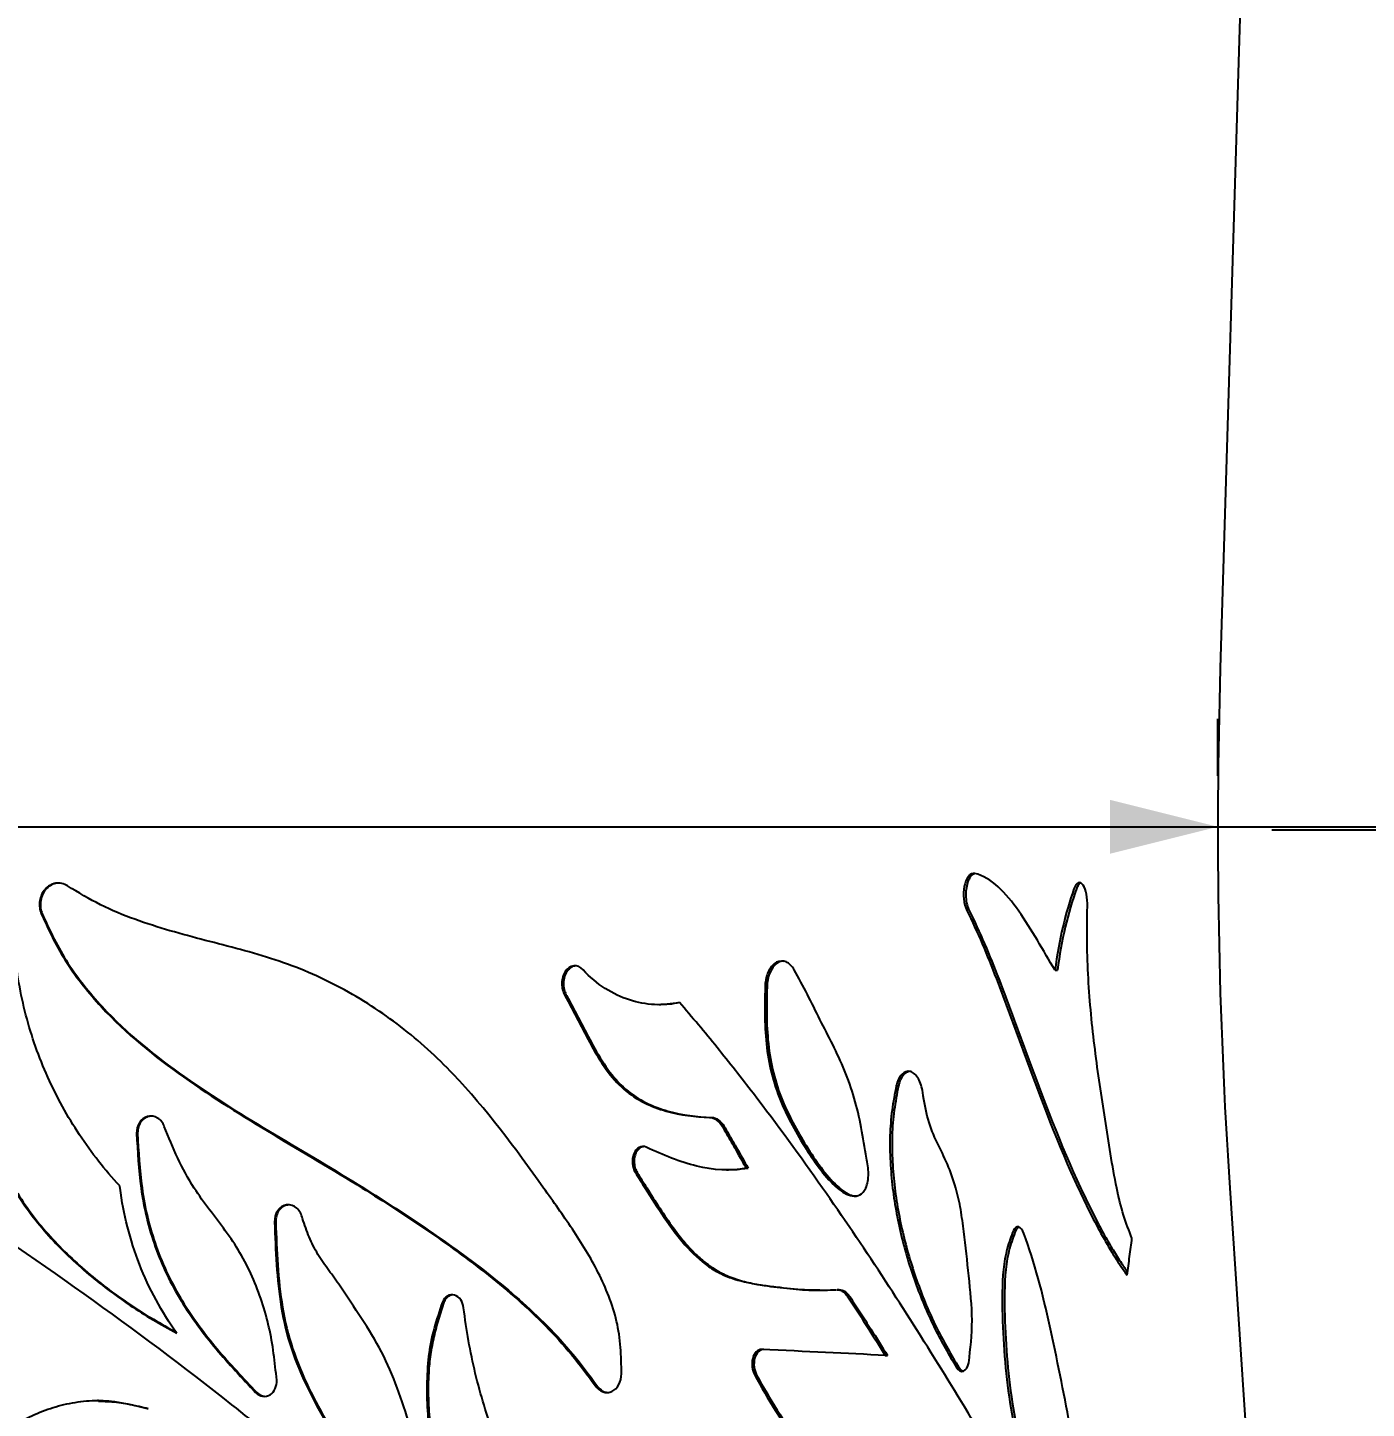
# Model space of a CAD drawing. Header units: millimetres. Extents: x -54 to 586, y 8 to 412.
# Drawn here: x 86.87 to 111.66, y 200.6 to 226.18 of the extents above; entities that cross this region are included whole.
import ezdxf

# ---------------------------------------------------------------- set-up
doc = ezdxf.new("R2010")
doc.units = ezdxf.units.MM
doc.layers.add('DIMENSIONS', color=2, linetype='Continuous')
doc.layers.add('OUTLINE', color=7, linetype='Continuous', lineweight=25)
doc.styles.add('SLDTEXTSTYLE0', font='TXT', dxfattribs={"width": 0.75})
doc.dimstyles.new('SLDDIMSTYLE0', dxfattribs={"dimtxt": 3.5, "dimasz": 2, "dimexe": 0, "dimexo": 0.0625, "dimgap": 0.875, "dimtad": 1, "dimrnd": 1e-09, "dimzin": 12, "dimdsep": 46, "dimtxsty": 'SLDTEXTSTYLE0', "dimsah": 1, "dimcen": 0.09, "dimadec": 0, "dimazin": 3, "dimtfac": 1, "dimtofl": 0, "dimtmove": 0, "dimatfit": 3, "dimfxl": 0, "dimfrac": 2, "dimtolj": 1, "dimtzin": 12, "dimarcsym": 0})
doc.dimstyles.new('SLDDIMSTYLE4', dxfattribs={"dimtxt": 3.5, "dimasz": 2, "dimexe": 0, "dimexo": 0.0625, "dimgap": 0.875, "dimtad": 1, "dimrnd": 1e-09, "dimzin": 12, "dimdsep": 46, "dimtxsty": 'SLDTEXTSTYLE0', "dimsah": 1, "dimcen": 0.09, "dimadec": 0, "dimazin": 3, "dimtol": 1, "dimtp": 0.05, "dimtm": 0.05, "dimtfac": 1, "dimtofl": 0, "dimtmove": 0, "dimatfit": 3, "dimfxl": 0, "dimfrac": 2, "dimtolj": 1, "dimarcsym": 0})

# ---------------------------------------------------------------- blocks, each defined once
blk = doc.blocks.new('_D_6')
at = {"layer": 'DIMENSIONS'}
for p, q in [((91.71, 388.624), (145.775, 388.624)), ((143.775, 149.819), (143.775, 388.624)), ((110.657, 149.819), (145.775, 149.819))]:
    blk.add_line(p, q, dxfattribs=at)
for points in [[(143.775, 388.624), (143.275, 386.624), (144.275, 386.624)], [(143.775, 149.819), (144.275, 151.819), (143.275, 151.819)]]:
    blk.add_solid(points, dxfattribs=at)
at = {"layer": 'DIMENSIONS', "attachment_point": 1, "rotation": 90, "style": 'SLDTEXTSTYLE0'}
for s, insert, char_height in [('±0,05', (140.273, 271.724), 2.5), ('238,8', (139.263, 258.796), 3.5)]:
    blk.add_mtext(s, dxfattribs=dict(at, insert=insert, char_height=char_height))
blk = doc.blocks.new('_D_16')
at = {"layer": 'DIMENSIONS'}
for p, q in [((45.91, 212.319), (45.91, 213.376)), ((108.91, 212.319), (108.91, 213.376)), ((45.91, 211.376), (108.91, 211.376)), ((108.91, 211.376), (128.949, 211.376))]:
    blk.add_line(p, q, dxfattribs=at)
for points in [[(45.91, 211.376), (47.91, 210.876), (47.91, 211.876)], [(108.91, 211.376), (106.91, 211.876), (106.91, 210.876)]]:
    blk.add_solid(points, dxfattribs=at)
at = {"layer": 'DIMENSIONS', "char_height": 3.5, "attachment_point": 1, "style": 'SLDTEXTSTYLE0'}
for s, insert in [('%%c', (118.498, 215.888)), ('63', (123.776, 215.941))]:
    blk.add_mtext(s, dxfattribs=dict(at, insert=insert))
blk = doc.blocks.new('_D_21')
at = {"layer": 'DIMENSIONS'}
for p, q in [((112.66, 306.119), (138.441, 306.119)), ((136.441, 306.119), (136.441, 211.319)), ((109.91, 211.319), (138.441, 211.319))]:
    blk.add_line(p, q, dxfattribs=at)
for points in [[(136.441, 306.119), (135.941, 304.119), (136.941, 304.119)], [(136.441, 211.319), (136.941, 213.319), (135.941, 213.319)]]:
    blk.add_solid(points, dxfattribs=at)
at = {"layer": 'DIMENSIONS', "insert": (131.93, 254.194), "char_height": 3.5, "attachment_point": 1, "rotation": 90, "style": 'SLDTEXTSTYLE0'}
blk.add_mtext('94,8', dxfattribs=at)
blk = doc.blocks.new('_D_22')
at = {"layer": 'DIMENSIONS'}
for p, q in [((109.91, 211.319), (138.441, 211.319)), ((136.441, 211.319), (136.441, 165.319)), ((112.66, 165.319), (138.441, 165.319))]:
    blk.add_line(p, q, dxfattribs=at)
for points in [[(136.441, 211.319), (135.941, 209.319), (136.941, 209.319)], [(136.441, 165.319), (136.941, 167.319), (135.941, 167.319)]]:
    blk.add_solid(points, dxfattribs=at)
at = {"layer": 'DIMENSIONS', "insert": (131.93, 185.733), "char_height": 3.5, "attachment_point": 1, "rotation": 90, "style": 'SLDTEXTSTYLE0'}
blk.add_mtext('46', dxfattribs=at)

msp = doc.modelspace()

# ---------------------------------------------------------------- linework, layer by layer
at = {"layer": 'OUTLINE'}
for p, q in [((111.61499, 303.12537), (108.95466, 214.31362)), ((87.12469, 209.76634), (87.14011, 209.76634)), ((105.89456, 208.72027), (105.93975, 208.72027)), ((100.52903, 208.47318), (100.5657, 208.47318)), ((98.56051, 208.08084), (98.59479, 208.08084)), ((102.95539, 206.57817), (102.99584, 206.57817)), ((88.89017, 205.69848), (88.90833, 205.69848)), ((99.81487, 205.01808), (99.85154, 205.01808)), ((100.17603, 205.05435), (100.21201, 205.05435)), ((109.13025, 204.68356), (111.57166, 167.97387)), ((105.12371, 203.8976), (105.16742, 203.8976)), ((101.89888, 202.80037), (101.86, 202.80037)), ((94.55199, 202.57062), (94.57895, 202.57062)), ((102.75171, 201.58284), (102.79148, 201.58284)), ((104.07107, 201.36084), (104.11289, 201.36084)), ((100.33365, 201.21699), (100.3696, 201.21699)), ((97.38108, 201.02509), (97.41239, 201.02509)), ((88.18597, 200.74774), (88.16794, 200.74774)), ((89.08717, 200.60172), (89.10546, 200.60172))]:
    msp.add_line(p, q, dxfattribs=at)
msp.add_arc((208.90982, 211.31949), 100, 178.2842334, 183.8049034, dxfattribs=at)
for points, knots in [([(104.40741, 210.51121), (104.3663, 210.51988), (104.32462, 210.49987), (104.25582, 210.41189), (104.2299, 210.3467), (104.18564, 210.12403), (104.20343, 209.9458), (104.26154, 209.82784)], [0, 0, 0, 0, 0.25, 0.25, 0.5, 0.5, 1, 1, 1, 1]), ([(87.60919, 210.2808), (87.54383, 210.32343), (87.46613, 210.34197), (87.31455, 210.31809), (87.24472, 210.27656), (87.1418, 210.15796), (87.10881, 210.08241), (87.08517, 209.92303), (87.09497, 209.84118), (87.12469, 209.76634)], [0, 0, 0, 0, 0.25, 0.25, 0.5, 0.5, 0.75, 0.75, 1, 1, 1, 1]), ([(87.45335, 210.32911), (87.44006, 210.33034), (87.39142, 210.33486), (87.30852, 210.30282), (87.21765, 210.2363), (87.147, 210.13551), (87.1066, 210.00899), (87.10368, 209.87889), (87.12919, 209.80007), (87.14011, 209.76634)], [0, 0, 0, 0, 0.05453079, 0.19950756, 0.3482088, 0.5060122, 0.6778886, 0.86212556, 1, 1, 1, 1]), ([(96.42569, 204.68356), (95.89811, 205.42055), (95.36207, 206.15103), (94.44914, 207.11001), (94.12539, 207.40542), (93.60474, 207.80733), (93.42546, 207.93458), (93.05455, 208.17508), (92.86198, 208.28877), (92.27528, 208.60208), (91.86983, 208.77402), (91.03026, 209.05039), (90.59709, 209.15895), (89.72497, 209.38617), (89.28682, 209.50539), (88.64263, 209.7399), (88.42989, 209.82678), (88.01456, 210.0356), (87.81214, 210.15798), (87.60919, 210.2808)], [0, 0, 0, 0, 0.25, 0.25, 0.375, 0.375, 0.4375, 0.4375, 0.5, 0.5, 0.625, 0.625, 0.75, 0.75, 0.875, 0.875, 0.9375, 0.9375, 1, 1, 1, 1]), ([(104.41265, 210.5073), (104.40557, 210.5071), (104.37874, 210.50638), (104.33525, 210.46434), (104.28837, 210.38766), (104.25493, 210.27769), (104.23959, 210.14427), (104.24795, 210.00025), (104.27459, 209.89247), (104.2979, 209.8415), (104.30415, 209.82783)], [0, 0, 0, 0, 0.04676063, 0.17692996, 0.3089476, 0.45163706, 0.60632758, 0.77119071, 0.93867365, 1, 1, 1, 1]), ([(105.89456, 208.72027), (105.67672, 209.07653), (105.46354, 209.47347), (105.10562, 209.9836), (104.97858, 210.14086), (104.70757, 210.38704), (104.56385, 210.47594), (104.40741, 210.51121)], [0, 0, 0, 0, 0.5, 0.5, 0.75, 0.75, 1, 1, 1, 1]), ([(106.49382, 209.89742), (106.49577, 209.9758), (106.49005, 210.05478), (106.46297, 210.19561), (106.44186, 210.2571), (106.38773, 210.33604), (106.35609, 210.35134), (106.29447, 210.32476), (106.26663, 210.28367), (106.24558, 210.22567)], [0, 0, 0, 0, 0.25, 0.25, 0.5, 0.5, 0.75, 0.75, 1, 1, 1, 1]), ([(106.37028, 210.33751), (106.37017, 210.33751), (106.35525, 210.33755), (106.32564, 210.30237), (106.303, 210.25174), (106.29135, 210.22566)], [0, 0, 0, 0, 0.00356572, 0.48688737, 1, 1, 1, 1]), ([(106.24558, 210.22567), (106.16767, 210.00758), (106.09807, 209.76975), (105.97997, 209.26326), (105.93188, 208.99694), (105.89456, 208.72027)], [0, 0, 0, 0, 0.5, 0.5, 1, 1, 1, 1]), ([(106.29135, 210.22567), (106.21333, 210.00764), (106.14363, 209.76985), (106.02532, 209.26335), (105.97714, 208.99701), (105.93975, 208.72027)], [0, 0, 0, 0, 0.5, 0.5, 1, 1, 1, 1]), ([(87.12469, 209.76634), (87.19634, 209.60805), (87.26791, 209.44969), (87.42389, 209.14198), (87.50892, 208.99307), (87.78874, 208.56395), (88.00221, 208.29595), (88.69819, 207.53968), (89.21936, 207.12241), (90.30022, 206.36024), (90.85949, 206.01372), (91.97237, 205.34448), (92.52703, 205.02093), (93.06823, 204.68356)], [0, 0, 0, 0, 0.0625, 0.0625, 0.125, 0.125, 0.25, 0.25, 0.5, 0.5, 0.75, 0.75, 1, 1, 1, 1]), ([(87.14011, 209.76634), (87.21186, 209.60808), (87.28354, 209.44974), (87.43972, 209.14208), (87.52485, 208.99322), (87.805, 208.56424), (88.01869, 208.29635), (88.71524, 207.54048), (89.23672, 207.12348), (90.31815, 206.36186), (90.87769, 206.01562), (91.99113, 205.347), (92.54609, 205.02382), (93.08763, 204.68688)], [0, 0, 0, 0, 0.0625, 0.0625, 0.125, 0.125, 0.25, 0.25, 0.5, 0.5, 0.75, 0.75, 1, 1, 1, 1]), ([(104.26154, 209.82784), (104.35907, 209.62474), (104.45547, 209.42119), (104.63722, 208.99738), (104.7238, 208.77938), (104.97817, 208.11991), (105.13983, 207.67046), (105.62939, 206.33611), (105.96135, 205.46267), (106.32342, 204.68356)], [0, 0, 0, 0, 0.125, 0.125, 0.25, 0.25, 0.5, 0.5, 1, 1, 1, 1]), ([(104.30416, 209.82784), (104.40175, 209.6249), (104.49823, 209.42153), (104.68014, 208.99804), (104.7668, 208.78021), (105.0214, 208.1212), (105.18321, 207.67203), (105.67318, 206.33852), (106.00536, 205.46559), (106.36755, 204.68688)], [0, 0, 0, 0, 0.125, 0.125, 0.25, 0.25, 0.5, 0.5, 1, 1, 1, 1]), ([(107.03715, 204.68356), (106.9944, 204.8907), (106.95818, 205.10338), (106.88859, 205.53042), (106.85513, 205.74473), (106.75513, 206.38682), (106.69008, 206.8151), (106.58049, 207.68172), (106.53719, 208.12356), (106.49998, 208.78778), (106.49214, 209.0094), (106.48761, 209.45316), (106.49035, 209.67528), (106.49382, 209.89742)], [0, 0, 0, 0, 0.125, 0.125, 0.25, 0.25, 0.5, 0.5, 0.75, 0.75, 0.875, 0.875, 1, 1, 1, 1]), ([(88.57718, 204.72303), (88.30156, 205.01756), (88.05357, 205.33426), (87.60917, 206.00797), (87.41147, 206.36833), (87.07892, 207.11052), (86.94322, 207.49231), (86.73714, 208.27853), (86.66667, 208.68562), (86.63466, 209.09633)], [0, 0, 0, 0, 0.25, 0.25, 0.5, 0.5, 0.75, 0.75, 1, 1, 1, 1]), ([(97.15587, 208.72844), (97.10779, 208.77994), (97.04511, 208.80774), (96.92241, 208.79374), (96.86455, 208.75255), (96.7863, 208.63233), (96.76479, 208.55435), (96.7624, 208.3968), (96.78143, 208.31747), (96.81815, 208.25197)], [0, 0, 0, 0, 0.25, 0.25, 0.5, 0.5, 0.75, 0.75, 1, 1, 1, 1]), ([(97.03501, 208.80137), (97.01047, 208.79859), (96.96059, 208.79293), (96.89274, 208.74432), (96.83727, 208.66965), (96.80035, 208.5691), (96.78949, 208.45132), (96.80692, 208.3394), (96.83653, 208.27777), (96.84893, 208.25198)], [0, 0, 0, 0, 0.12765914, 0.25947106, 0.39792587, 0.54703866, 0.70899068, 0.87816951, 1, 1, 1, 1]), ([(101.06527, 208.72708), (101.02517, 208.795), (100.97362, 208.84621), (100.85937, 208.89676), (100.79676, 208.8949), (100.68452, 208.83831), (100.63477, 208.78364), (100.56158, 208.64502), (100.5384, 208.56133), (100.52903, 208.47318)], [0, 0, 0, 0, 0.25, 0.25, 0.5, 0.5, 0.75, 0.75, 1, 1, 1, 1]), ([(100.87076, 208.88292), (100.85317, 208.88416), (100.80367, 208.88765), (100.72412, 208.8386), (100.64528, 208.74501), (100.58796, 208.61745), (100.57291, 208.51989), (100.5657, 208.47318)], [0, 0, 0, 0, 0.11617622, 0.32701876, 0.55406208, 0.78650988, 1, 1, 1, 1]), ([(98.93932, 208.12372), (98.63823, 208.05402), (98.32105, 208.06868), (97.86133, 208.2175), (97.70783, 208.28965), (97.41859, 208.47679), (97.28231, 208.59114), (97.15587, 208.72844)], [0, 0, 0, 0, 0.5, 0.5, 0.75, 0.75, 1, 1, 1, 1]), ([(102.38935, 204.68356), (102.42304, 204.76011), (102.43988, 204.85366), (102.43821, 205.04665), (102.42247, 205.14336), (102.3701, 205.42607), (102.34303, 205.61758), (102.27207, 205.99143), (102.2278, 206.17257), (102.12558, 206.52601), (102.0667, 206.69772), (101.86267, 207.19583), (101.69806, 207.49468), (101.46516, 207.96088), (101.38893, 208.11812), (101.22989, 208.42541), (101.14777, 208.57631), (101.06527, 208.72708)], [0, 0, 0, 0, 0.0625, 0.0625, 0.125, 0.125, 0.25, 0.25, 0.375, 0.375, 0.5, 0.5, 0.75, 0.75, 0.875, 0.875, 1, 1, 1, 1]), ([(96.81815, 208.25197), (96.991, 207.94856), (97.1414, 207.62601), (97.39601, 207.16775), (97.48623, 207.01823), (97.68331, 206.74433), (97.79105, 206.62112), (98.03133, 206.413), (98.16045, 206.32977), (98.42311, 206.19734), (98.55891, 206.14699), (98.965, 206.03326), (99.23412, 206.00473), (99.49967, 205.99323)], [0, 0, 0, 0, 0.25, 0.25, 0.375, 0.375, 0.5, 0.5, 0.625, 0.625, 0.75, 0.75, 1, 1, 1, 1]), ([(96.84893, 208.25197), (97.02212, 207.94843), (97.17283, 207.62568), (97.42798, 207.16723), (97.5184, 207.01766), (97.71589, 206.74374), (97.82385, 206.62059), (98.06449, 206.41264), (98.19384, 206.32946), (98.45684, 206.19715), (98.59279, 206.14685), (98.99937, 206.03323), (99.26879, 206.00472), (99.53462, 205.99323)], [0, 0, 0, 0, 0.25, 0.25, 0.375, 0.375, 0.5, 0.5, 0.625, 0.625, 0.75, 0.75, 1, 1, 1, 1]), ([(100.52903, 208.47318), (100.52344, 208.28702), (100.51825, 208.10086), (100.52146, 207.72774), (100.53065, 207.54071), (100.57028, 207.17391), (100.60106, 206.9934), (100.68837, 206.63925), (100.745, 206.46554), (100.87788, 206.14171), (100.95422, 205.98901), (101.11529, 205.69187), (101.19938, 205.54702), (101.3749, 205.26941), (101.46658, 205.13635), (101.65841, 204.8915), (101.75771, 204.77693), (101.86633, 204.68356)], [0, 0, 0, 0, 0.125, 0.125, 0.25, 0.25, 0.375, 0.375, 0.5, 0.5, 0.625, 0.625, 0.75, 0.75, 0.875, 0.875, 1, 1, 1, 1]), ([(100.5657, 208.47318), (100.56009, 208.28722), (100.5549, 208.10128), (100.55808, 207.72856), (100.56723, 207.54174), (100.60677, 207.17532), (100.63749, 206.99499), (100.72465, 206.64121), (100.7812, 206.46767), (100.91388, 206.14416), (100.99014, 205.99163), (101.15108, 205.69486), (101.23511, 205.5502), (101.41046, 205.27289), (101.50203, 205.13995), (101.6936, 204.89517), (101.79279, 204.78066), (101.90112, 204.68688)], [0, 0, 0, 0, 0.125, 0.125, 0.25, 0.25, 0.375, 0.375, 0.5, 0.5, 0.625, 0.625, 0.75, 0.75, 0.875, 0.875, 1, 1, 1, 1]), ([(98.94329, 208.11895), (98.87703, 208.10572), (98.76216, 208.08279), (98.64401, 208.0841), (98.59401, 208.08465)], [0, 0, 0, 0, 0.57684372, 1, 1, 1, 1]), ([(101.58994, 204.68356), (101.17497, 205.27322), (100.74941, 205.8581), (100.08888, 206.7204), (99.86502, 207.00536), (99.40897, 207.56954), (99.17578, 207.84721), (98.93932, 208.12372)], [0, 0, 0, 0, 0.5, 0.5, 0.75, 0.75, 1, 1, 1, 1]), ([(103.44517, 206.45322), (103.43155, 206.54806), (103.40372, 206.63699), (103.32453, 206.77626), (103.27194, 206.82622), (103.16232, 206.85702), (103.10468, 206.83757), (103.01184, 206.74138), (102.97613, 206.66559), (102.95539, 206.57818)], [0, 0, 0, 0, 0.25, 0.25, 0.5, 0.5, 0.75, 0.75, 1, 1, 1, 1]), ([(103.19418, 206.84073), (103.17329, 206.8355), (103.12574, 206.82358), (103.06147, 206.75094), (103.01793, 206.66182), (103.00112, 206.59816), (102.99584, 206.57817)], [0, 0, 0, 0, 0.2357113, 0.53677048, 0.85452641, 1, 1, 1, 1]), ([(102.95539, 206.57818), (102.92692, 206.42756), (102.89854, 206.27696), (102.8564, 205.97018), (102.84364, 205.81362), (102.83457, 205.49434), (102.8374, 205.33122), (102.85428, 205.00685), (102.86858, 204.84504), (102.88853, 204.68356)], [0, 0, 0, 0, 0.25, 0.25, 0.5, 0.5, 0.75, 0.75, 1, 1, 1, 1]), ([(102.99584, 206.57818), (102.96737, 206.42784), (102.93899, 206.27752), (102.8968, 205.97132), (102.88397, 205.81505), (102.87478, 205.49635), (102.87755, 205.33351), (102.89429, 205.00966), (102.90851, 204.8481), (102.92837, 204.68688)], [0, 0, 0, 0, 0.25, 0.25, 0.5, 0.5, 0.75, 0.75, 1, 1, 1, 1]), ([(104.05835, 204.68356), (104.01429, 204.84014), (103.96195, 204.98671), (103.84232, 205.26258), (103.77625, 205.39335), (103.64893, 205.66108), (103.58863, 205.79928), (103.50083, 206.11433), (103.47275, 206.28497), (103.44517, 206.45322)], [0, 0, 0, 0, 0.25, 0.25, 0.5, 0.5, 0.75, 0.75, 1, 1, 1, 1]), ([(89.40117, 205.82543), (89.37641, 205.89), (89.33407, 205.94595), (89.22176, 206.01559), (89.15434, 206.02672), (89.03002, 205.99327), (88.97593, 205.94981), (88.90515, 205.83697), (88.88837, 205.76782), (88.89017, 205.69849)], [0, 0, 0, 0, 0.25, 0.25, 0.5, 0.5, 0.75, 0.75, 1, 1, 1, 1]), ([(89.18632, 206.01491), (89.16355, 206.01551), (89.11306, 206.01684), (89.03931, 205.98264), (88.97333, 205.92258), (88.92553, 205.83757), (88.90837, 205.75826), (88.90834, 205.7107), (88.90833, 205.69848)], [0, 0, 0, 0, 0.14749757, 0.327001, 0.51263689, 0.71102109, 0.92577119, 1, 1, 1, 1]), ([(89.95589, 204.68356), (89.84282, 204.86256), (89.74187, 205.04824), (89.56167, 205.43148), (89.48133, 205.62843), (89.40117, 205.82543)], [0, 0, 0, 0, 0.5, 0.5, 1, 1, 1, 1]), ([(99.73497, 205.82214), (99.77304, 205.75604), (99.81108, 205.68994), (99.8491, 205.62385), (99.88711, 205.55776), (99.92509, 205.49167), (99.96305, 205.42559), (100.03414, 205.30182), (100.10514, 205.17807), (100.17603, 205.05434)], [0, 0, 0, 0, 0.000249046871, 0.000249046871, 0.000249046871, 0.000498093743, 0.000498093743, 0.000498093743, 0.000964596498, 0.000964596498, 0.000964596498, 0.000964596498]), ([(99.77029, 205.82214), (99.8084, 205.75608), (99.84647, 205.69002), (99.88452, 205.62396), (99.92257, 205.55791), (99.96059, 205.49186), (99.99858, 205.42582), (100.06983, 205.30197), (100.14097, 205.17814), (100.21201, 205.05434)], [0, 0, 0, 0, 0.000249046871, 0.000249046871, 0.000249046871, 0.000498093743, 0.000498093743, 0.000498093743, 0.0009651534, 0.0009651534, 0.0009651534, 0.0009651534]), ([(98.32695, 205.4402), (98.28241, 205.46092), (98.23383, 205.45821), (98.14996, 205.41204), (98.11524, 205.36902), (98.05279, 205.20973), (98.06515, 205.06856), (98.12559, 204.97023)], [0, 0, 0, 0, 0.25, 0.25, 0.5, 0.5, 1, 1, 1, 1]), ([(98.29627, 205.45409), (98.2758, 205.45141), (98.23369, 205.44591), (98.17686, 205.40314), (98.1318, 205.33727), (98.10449, 205.24945), (98.09864, 205.14901), (98.11714, 205.04989), (98.14546, 204.99514), (98.15833, 204.97023)], [0, 0, 0, 0, 0.126251154, 0.259657902, 0.39989194, 0.543225838, 0.701328958, 0.864171047, 1, 1, 1, 1]), ([(100.17603, 205.05434), (99.88059, 204.99286), (99.5706, 205.01427), (98.94885, 205.16589), (98.63776, 205.29373), (98.32695, 205.4402)], [0, 0, 0, 0, 0.5, 0.5, 1, 1, 1, 1]), ([(100.21201, 205.05435), (100.12372, 205.03809), (100.00489, 205.01621), (99.88193, 205.02119), (99.85033, 205.02248)], [0, 0, 0, 0, 0.74300916, 1, 1, 1, 1]), ([(103.61369, 186.51293), (103.48871, 186.74643), (103.36252, 186.97974), (103.10312, 187.43836), (102.97029, 187.66437), (102.56369, 188.33512), (102.28142, 188.77193), (101.40102, 190.05502), (100.76952, 190.87454), (99.42341, 192.46639), (98.70935, 193.23748), (97.59818, 194.37724), (97.22071, 194.75457), (96.45519, 195.51006), (96.0672, 195.88826), (94.88686, 197.02324), (94.07574, 197.78037), (92.40295, 199.25177), (91.54085, 199.96881), (88.87883, 202.07058), (87.00594, 203.40942), (85.02228, 204.68356)], [0, 0, 0, 0, 0.03125, 0.03125, 0.0625, 0.0625, 0.125, 0.125, 0.25, 0.25, 0.375, 0.375, 0.4375, 0.4375, 0.5, 0.5, 0.625, 0.625, 0.75, 0.75, 1, 1, 1, 1]), ([(86.60842, 204.68356), (86.78886, 204.38118), (86.99605, 204.1042), (87.4494, 203.58807), (87.69617, 203.34865), (88.21852, 202.90217), (88.49022, 202.69874), (88.90911, 202.41642), (89.05095, 202.32666), (89.33938, 202.15656), (89.48565, 202.07567), (89.63156, 201.99478)], [0, 0, 0, 0, 0.25, 0.25, 0.5, 0.5, 0.75, 0.75, 0.875, 0.875, 1, 1, 1, 1]), ([(86.62097, 204.68689), (86.7105, 204.54614), (86.88959, 204.26461), (87.20658, 203.87307), (87.55257, 203.50387), (87.93075, 203.15519), (88.3328, 202.82996), (88.7566, 202.52471), (89.18771, 202.25365), (89.47932, 202.09084), (89.62003, 202.01228)], [0, 0, 0, 0, 0.12061426, 0.24126945, 0.36560701, 0.48997059, 0.6187184, 0.74748462, 0.87816004, 1, 1, 1, 1]), ([(89.63156, 201.99478), (89.49351, 202.19225), (89.36489, 202.39649), (89.13295, 202.82286), (89.03095, 203.04379), (88.85424, 203.49832), (88.77969, 203.73086), (88.65951, 204.20175), (88.6147, 204.44108), (88.58234, 204.68356)], [0, 0, 0, 0, 0.25, 0.25, 0.5, 0.5, 0.75, 0.75, 1, 1, 1, 1]), ([(88.97145, 204.68356), (89.02435, 204.30997), (89.11036, 203.94703), (89.35978, 203.24615), (89.52543, 202.90523), (89.9097, 202.27624), (90.12828, 201.98392), (90.59442, 201.42477), (90.84452, 201.16019), (91.09369, 200.89743)], [0, 0, 0, 0, 0.25, 0.25, 0.5, 0.5, 0.75, 0.75, 1, 1, 1, 1]), ([(88.98925, 204.68688), (89.04208, 204.31284), (89.12811, 203.94946), (89.37787, 203.24775), (89.54383, 202.90647), (89.92881, 202.27699), (90.14782, 201.98448), (90.61491, 201.42498), (90.8655, 201.16028), (91.11514, 200.89743)], [0, 0, 0, 0, 0.25, 0.25, 0.5, 0.5, 0.75, 0.75, 1, 1, 1, 1]), ([(91.48336, 201.12168), (91.44974, 201.45314), (91.41393, 201.78402), (91.26608, 202.42566), (91.16337, 202.73889), (90.96192, 203.1963), (90.88632, 203.34437), (90.71863, 203.62592), (90.62705, 203.76076), (90.3396, 204.15577), (90.13094, 204.40646), (89.95589, 204.68356)], [0, 0, 0, 0, 0.25, 0.25, 0.5, 0.5, 0.625, 0.625, 0.75, 0.75, 1, 1, 1, 1]), ([(93.06823, 204.68356), (93.47457, 204.43026), (93.8733, 204.17101), (94.65389, 203.6359), (95.036, 203.36072), (95.77294, 202.77739), (96.12803, 202.46578), (96.62706, 201.96056), (96.78801, 201.7861), (97.09309, 201.41592), (97.23754, 201.22062), (97.38108, 201.02509)], [0, 0, 0, 0, 0.25, 0.25, 0.5, 0.5, 0.75, 0.75, 0.875, 0.875, 1, 1, 1, 1]), ([(93.08763, 204.68688), (93.49504, 204.4334), (93.89482, 204.17396), (94.67748, 203.63845), (95.06061, 203.36307), (95.79958, 202.77931), (96.15568, 202.46745), (96.65614, 201.96173), (96.81757, 201.7871), (97.12355, 201.41648), (97.26843, 201.2209), (97.41239, 201.02509)], [0, 0, 0, 0, 0.25, 0.25, 0.5, 0.5, 0.75, 0.75, 0.875, 0.875, 1, 1, 1, 1]), ([(97.86887, 201.24439), (97.86492, 201.40749), (97.86094, 201.57058), (97.83624, 201.89434), (97.81432, 202.05483), (97.74059, 202.37146), (97.68954, 202.52865), (97.57349, 202.82895), (97.50818, 202.97396), (97.29572, 203.39759), (97.13058, 203.66418), (96.78535, 204.17969), (96.60608, 204.43158), (96.42569, 204.68356)], [0, 0, 0, 0, 0.125, 0.125, 0.25, 0.25, 0.375, 0.375, 0.5, 0.5, 0.75, 0.75, 1, 1, 1, 1]), ([(98.30429, 204.68356), (98.42058, 204.49823), (98.53734, 204.31419), (98.78061, 203.96008), (98.90643, 203.78912), (99.17954, 203.47692), (99.3243, 203.34095), (99.55539, 203.17908), (99.63549, 203.13198), (99.79806, 203.05415), (99.87951, 203.02299), (100.12373, 202.94584), (100.28625, 202.91416), (100.60853, 202.8631), (100.76841, 202.84315), (101.08423, 202.80947), (101.24011, 202.7958), (101.5474, 202.78753), (101.69878, 202.79362), (101.84822, 202.79993)], [0, 0, 0, 0, 0.125, 0.125, 0.25, 0.25, 0.375, 0.375, 0.4375, 0.4375, 0.5, 0.5, 0.625, 0.625, 0.75, 0.75, 0.875, 0.875, 1, 1, 1, 1]), ([(98.33521, 204.68689), (98.41497, 204.56019), (98.57449, 204.30679), (98.82411, 203.9415), (99.06231, 203.64037), (99.28818, 203.40896), (99.49404, 203.23978), (99.73196, 203.09346), (100.00024, 202.98645), (100.29233, 202.91305), (100.5829, 202.86896), (100.94949, 202.82707), (101.26982, 202.7953), (101.48676, 202.79804), (101.53717, 202.79867)], [0, 0, 0, 0, 0.09489344, 0.18977986, 0.28438286, 0.34750163, 0.41078872, 0.47378552, 0.55555595, 0.63769926, 0.72025448, 0.80258875, 0.9541239, 1, 1, 1, 1]), ([(108.4406, 191.334), (108.33741, 191.59674), (108.23136, 191.86128), (108.0204, 192.41283), (107.91429, 192.69579), (107.59252, 193.55745), (107.3743, 194.151), (106.91924, 195.33836), (106.68241, 195.93228), (106.17309, 197.08526), (105.8999, 197.64463), (105.32322, 198.74141), (105.01954, 199.27934), (104.38882, 200.35295), (104.06228, 200.88954), (103.05647, 202.51187), (102.3492, 203.6047), (101.58994, 204.68356)], [0, 0, 0, 0, 0.0625, 0.0625, 0.125, 0.125, 0.25, 0.25, 0.375, 0.375, 0.5, 0.5, 0.625, 0.625, 0.75, 0.75, 1, 1, 1, 1]), ([(101.86633, 204.68356), (101.95397, 204.60823), (102.04568, 204.55151), (102.18938, 204.53071), (102.23773, 204.53395), (102.32529, 204.57895), (102.36301, 204.62369), (102.38935, 204.68356)], [0, 0, 0, 0, 0.5, 0.5, 0.75, 0.75, 1, 1, 1, 1]), ([(101.90112, 204.68689), (101.94182, 204.65472), (102.02462, 204.58928), (102.13559, 204.53757), (102.20209, 204.53903), (102.22366, 204.5395)], [0, 0, 0, 0, 0.39513217, 0.80382628, 1, 1, 1, 1]), ([(102.88853, 204.68356), (102.928, 204.36403), (102.98709, 204.0545), (103.13561, 203.45129), (103.22672, 203.15558), (103.43301, 202.59309), (103.54676, 202.32597), (103.796, 201.82268), (103.93453, 201.59062), (104.07107, 201.36085)], [0, 0, 0, 0, 0.25, 0.25, 0.5, 0.5, 0.75, 0.75, 1, 1, 1, 1]), ([(102.92837, 204.68688), (102.96778, 204.36694), (103.0269, 204.05702), (103.17563, 203.45307), (103.2669, 203.15699), (103.47356, 202.594), (103.58753, 202.32665), (103.83728, 201.82294), (103.97609, 201.59073), (104.11289, 201.36085)], [0, 0, 0, 0, 0.25, 0.25, 0.5, 0.5, 0.75, 0.75, 1, 1, 1, 1]), ([(104.29663, 201.44537), (104.32829, 201.70517), (104.3591, 201.96507), (104.35618, 202.50335), (104.32628, 202.78097), (104.26929, 203.33018), (104.23993, 203.60453), (104.18963, 204.01427), (104.17151, 204.15046), (104.12452, 204.41976), (104.09518, 204.55272), (104.05835, 204.68356)], [0, 0, 0, 0, 0.25, 0.25, 0.5, 0.5, 0.75, 0.75, 0.875, 0.875, 1, 1, 1, 1]), ([(106.32342, 204.68356), (106.47232, 204.36315), (106.62242, 204.06399), (106.84916, 203.65598), (106.92505, 203.52695), (107.07787, 203.28739), (107.1548, 203.17704), (107.23002, 203.06658)], [0, 0, 0, 0, 0.5, 0.5, 0.75, 0.75, 1, 1, 1, 1]), ([(106.36755, 204.68689), (106.44123, 204.53197), (106.58857, 204.22216), (106.78946, 203.84066), (106.96844, 203.53452), (107.11093, 203.31211), (107.19984, 203.1809), (107.23776, 203.12492)], [0, 0, 0, 0, 0.25816017, 0.51626303, 0.69240971, 0.86877034, 1, 1, 1, 1]), ([(107.31944, 203.75399), (107.26624, 203.89221), (107.21227, 204.03053), (107.1156, 204.33531), (107.07414, 204.50432), (107.03715, 204.68356)], [0, 0, 0, 0, 0.5, 0.5, 1, 1, 1, 1]), ([(91.95895, 204.11894), (91.94409, 204.19276), (91.90886, 204.26077), (91.80278, 204.35665), (91.73379, 204.3806), (91.60151, 204.36279), (91.54085, 204.32139), (91.4615, 204.20442), (91.44222, 204.12949), (91.44404, 204.05429)], [0, 0, 0, 0, 0.25, 0.25, 0.5, 0.5, 0.75, 0.75, 1, 1, 1, 1]), ([(91.69888, 204.37121), (91.67493, 204.36714), (91.624, 204.35849), (91.55601, 204.30897), (91.50104, 204.23481), (91.46936, 204.14552), (91.46717, 204.08266), (91.46618, 204.05429)], [0, 0, 0, 0, 0.17720953, 0.37678769, 0.58736962, 0.81379364, 1, 1, 1, 1]), ([(91.44404, 204.05429), (91.46253, 203.52639), (91.48161, 202.99854), (91.61262, 202.21335), (91.67392, 201.95736), (91.83777, 201.46276), (91.93844, 201.22286), (92.16476, 200.75302), (92.28867, 200.52479), (92.5498, 200.08456), (92.68815, 199.87205), (92.98038, 199.46253), (93.13349, 199.26479), (93.46187, 198.89145), (93.63958, 198.71821), (93.81693, 198.54541)], [0, 0, 0, 0, 0.25, 0.25, 0.375, 0.375, 0.5, 0.5, 0.625, 0.625, 0.75, 0.75, 0.875, 0.875, 1, 1, 1, 1]), ([(91.46618, 204.05429), (91.48468, 203.52621), (91.50377, 202.99818), (91.63507, 202.21273), (91.6965, 201.95674), (91.86067, 201.46208), (91.96154, 201.22214), (92.18828, 200.75226), (92.31236, 200.5241), (92.57387, 200.08395), (92.71241, 199.8715), (93.00503, 199.46212), (93.15833, 199.26445), (93.4871, 198.89128), (93.66499, 198.71813), (93.84252, 198.54541)], [0, 0, 0, 0, 0.25, 0.25, 0.375, 0.375, 0.5, 0.5, 0.625, 0.625, 0.75, 0.75, 0.875, 0.875, 1, 1, 1, 1]), ([(94.26528, 198.85009), (94.23551, 199.09427), (94.20523, 199.33833), (94.09883, 199.81637), (94.02637, 200.05143), (93.87657, 200.51802), (93.7983, 200.74996), (93.63027, 201.20921), (93.53548, 201.43332), (93.31277, 201.86127), (93.18705, 202.06663), (92.92517, 202.46803), (92.79179, 202.66704), (92.58914, 202.96377), (92.51983, 203.06121), (92.37959, 203.25488), (92.30941, 203.35245), (92.18435, 203.55794), (92.13162, 203.666), (92.03952, 203.88935), (91.99927, 204.00416), (91.95895, 204.11894)], [0, 0, 0, 0, 0.125, 0.125, 0.25, 0.25, 0.375, 0.375, 0.5, 0.5, 0.625, 0.625, 0.75, 0.75, 0.8125, 0.8125, 0.875, 0.875, 0.9375, 0.9375, 1, 1, 1, 1]), ([(105.12372, 203.8976), (105.08352, 203.78942), (105.0428, 203.68137), (104.9773, 203.44328), (104.95424, 203.30932), (104.91248, 202.899), (104.91174, 202.61055), (104.92755, 202.0361), (104.94484, 201.74766), (104.99547, 201.17304), (105.02968, 200.88978), (105.12, 200.33339), (105.17594, 200.06018), (105.31122, 199.52493), (105.39058, 199.2651), (105.56698, 198.78062), (105.66415, 198.55006), (105.87671, 198.13123), (105.99303, 197.95529), (106.1078, 197.78156)], [0, 0, 0, 0, 0.0625, 0.0625, 0.125, 0.125, 0.25, 0.25, 0.375, 0.375, 0.5, 0.5, 0.625, 0.625, 0.75, 0.75, 0.875, 0.875, 1, 1, 1, 1]), ([(105.16742, 203.8976), (105.12717, 203.78946), (105.08639, 203.68145), (105.02077, 203.4434), (104.99765, 203.30943), (104.95577, 202.89906), (104.95499, 202.61052), (104.97079, 202.03589), (104.98809, 201.74735), (105.03878, 201.17257), (105.07303, 200.88924), (105.16351, 200.33273), (105.21954, 200.05947), (105.35506, 199.52412), (105.43453, 199.26437), (105.61116, 198.78002), (105.70848, 198.54949), (105.92123, 198.13096), (106.03764, 197.95516), (106.15249, 197.78156)], [0, 0, 0, 0, 0.0625, 0.0625, 0.125, 0.125, 0.25, 0.25, 0.375, 0.375, 0.5, 0.5, 0.625, 0.625, 0.75, 0.75, 0.875, 0.875, 1, 1, 1, 1]), ([(105.31779, 203.84236), (105.29387, 203.90593), (105.2588, 203.95226), (105.18537, 203.97427), (105.14872, 203.94833), (105.12372, 203.8976)], [0, 0, 0, 0, 0.5, 0.5, 1, 1, 1, 1]), ([(105.22664, 203.95855), (105.21795, 203.95527), (105.19516, 203.94669), (105.17802, 203.91636), (105.16742, 203.8976)], [0, 0, 0, 0, 0.38167439, 1, 1, 1, 1]), ([(106.17002, 200.30346), (106.04821, 200.9102), (105.93354, 201.52327), (105.66723, 202.72364), (105.51702, 203.30722), (105.31779, 203.84236)], [0, 0, 0, 0, 0.5, 0.5, 1, 1, 1, 1]), ([(107.23002, 203.06658), (107.23782, 203.12496), (107.24557, 203.18335), (107.25326, 203.24174), (107.26096, 203.30013), (107.2686, 203.35853), (107.27619, 203.41693), (107.2908, 203.52927), (107.30522, 203.64162), (107.31944, 203.75399)], [0, 0, 0, 0, 0.000201117351, 0.000201117351, 0.000201117351, 0.000402234701, 0.000402234701, 0.000402234701, 0.000789147088, 0.000789147088, 0.000789147088, 0.000789147088]), ([(94.94492, 202.46504), (94.9381, 202.51897), (94.91929, 202.5704), (94.86078, 202.65425), (94.82023, 202.68634), (94.73145, 202.71242), (94.68388, 202.706), (94.60411, 202.65838), (94.57214, 202.61841), (94.55199, 202.57063)], [0, 0, 0, 0, 0.25, 0.25, 0.5, 0.5, 0.75, 0.75, 1, 1, 1, 1]), ([(94.7384, 202.70332), (94.72064, 202.70028), (94.68137, 202.69356), (94.62831, 202.65265), (94.59529, 202.6071), (94.58178, 202.57694), (94.57895, 202.57062)], [0, 0, 0, 0, 0.26003695, 0.57508452, 0.9110005, 1, 1, 1, 1]), ([(101.86031, 202.79846), (101.87786, 202.79754), (101.92492, 202.79506), (101.99621, 202.75139), (102.03982, 202.69449), (102.06008, 202.66806)], [0, 0, 0, 0, 0.241610408, 0.647774304, 1, 1, 1, 1]), ([(101.89879, 202.79848), (101.91633, 202.79756), (101.96345, 202.79509), (102.03485, 202.75144), (102.07857, 202.69449), (102.09886, 202.66806)], [0, 0, 0, 0, 0.24119683, 0.64789011, 1, 1, 1, 1]), ([(102.06008, 202.66806), (102.12524, 202.56887), (102.18997, 202.46946), (102.25427, 202.36987), (102.31857, 202.27027), (102.38246, 202.17049), (102.44593, 202.07055), (102.54891, 201.90839), (102.65083, 201.74579), (102.75171, 201.58284)], [0, 0, 0, 0, 0.00041215496, 0.00041215496, 0.00041215496, 0.00082430957, 0.00082430957, 0.00082430957, 0.00149305049, 0.00149305049, 0.00149305049, 0.00149305049]), ([(102.09886, 202.66806), (102.16407, 202.56894), (102.22884, 202.46961), (102.29319, 202.37009), (102.35753, 202.27057), (102.42146, 202.17086), (102.48498, 202.07099), (102.58821, 201.90869), (102.69036, 201.74594), (102.79148, 201.58284)], [0, 0, 0, 0, 0.00041215495, 0.00041215495, 0.00041215495, 0.00082430957, 0.00082430957, 0.00082430957, 0.00149415209, 0.00149415209, 0.00149415209, 0.00149415209]), ([(94.55199, 202.57063), (94.49687, 202.40731), (94.44157, 202.24398), (94.35077, 201.91043), (94.31733, 201.73951), (94.27544, 201.38911), (94.2656, 201.20907), (94.26104, 200.85193), (94.2665, 200.674), (94.30405, 200.14193), (94.35677, 199.7895), (94.50949, 199.0885), (94.60859, 198.74636), (94.85157, 198.08589), (94.99586, 197.76469), (95.3343, 197.15497), (95.52477, 196.87278), (95.84726, 196.49001), (95.96179, 196.36835), (96.19834, 196.14375), (96.32015, 196.04098), (96.57231, 195.85866), (96.70334, 195.78075), (96.97239, 195.6452), (97.11008, 195.58663), (97.24671, 195.5281)], [0, 0, 0, 0, 0.0625, 0.0625, 0.125, 0.125, 0.1875, 0.1875, 0.25, 0.25, 0.375, 0.375, 0.5, 0.5, 0.625, 0.625, 0.75, 0.75, 0.8125, 0.8125, 0.875, 0.875, 0.9375, 0.9375, 1, 1, 1, 1]), ([(94.57895, 202.57062), (94.54455, 202.46546), (94.47566, 202.25484), (94.39084, 201.93029), (94.32634, 201.59863), (94.28834, 201.21621), (94.28588, 200.78526), (94.31573, 200.30953), (94.37871, 199.83637), (94.47151, 199.36385), (94.59365, 198.89389), (94.74638, 198.42926), (94.92821, 197.9786), (95.14246, 197.53825), (95.39241, 197.11421), (95.67952, 196.71472), (95.97123, 196.38158), (96.26087, 196.11603), (96.53891, 195.90942), (96.8278, 195.73358), (97.06325, 195.61939), (97.20025, 195.56114), (97.23799, 195.5451)], [0, 0, 0, 0, 0.04038985, 0.08089408, 0.1212803, 0.16151098, 0.21731927, 0.27332536, 0.32939092, 0.3852798, 0.44297849, 0.50085457, 0.55869799, 0.61635674, 0.67705784, 0.73790835, 0.79854859, 0.84439859, 0.89046957, 0.93660224, 0.98253666, 1, 1, 1, 1]), ([(96.47809, 197.86193), (96.28754, 198.21194), (96.14601, 198.59318), (95.83016, 199.33589), (95.66158, 199.70174), (95.37608, 200.46043), (95.25659, 200.85378), (95.06567, 201.65104), (94.99387, 202.05533), (94.94492, 202.46504)], [0, 0, 0, 0, 0.25, 0.25, 0.5, 0.5, 0.75, 0.75, 1, 1, 1, 1]), ([(100.46581, 201.69299), (100.42808, 201.69429), (100.3918, 201.67807), (100.33243, 201.6176), (100.31, 201.57385), (100.2719, 201.42638), (100.28579, 201.30576), (100.33365, 201.21698)], [0, 0, 0, 0, 0.25, 0.25, 0.5, 0.5, 1, 1, 1, 1]), ([(100.50201, 201.69299), (100.46425, 201.69429), (100.42795, 201.67811), (100.3685, 201.61771), (100.346, 201.57398), (100.30776, 201.42651), (100.32167, 201.30577), (100.3696, 201.21698)], [0, 0, 0, 0, 0.25, 0.25, 0.5, 0.5, 1, 1, 1, 1]), ([(104.07107, 201.36085), (104.10821, 201.30264), (104.15826, 201.27514), (104.24605, 201.30958), (104.28062, 201.36951), (104.29663, 201.44537)], [0, 0, 0, 0, 0.5, 0.5, 1, 1, 1, 1]), ([(104.11289, 201.36084), (104.12715, 201.3412), (104.1521, 201.30681), (104.18166, 201.29732), (104.19433, 201.29325)], [0, 0, 0, 0, 0.57131815, 1, 1, 1, 1]), ([(91.09369, 200.89743), (91.12985, 200.86044), (91.17489, 200.83539), (91.2702, 200.81958), (91.31967, 200.82971), (91.40216, 200.88051), (91.43549, 200.92103), (91.47717, 201.01471), (91.4863, 201.06818), (91.48336, 201.12168)], [0, 0, 0, 0, 0.25, 0.25, 0.5, 0.5, 0.75, 0.75, 1, 1, 1, 1]), ([(97.38108, 201.02509), (97.42016, 200.96917), (97.4705, 200.92747), (97.58018, 200.88719), (97.63947, 200.88977), (97.74237, 200.93926), (97.78677, 200.98615), (97.84771, 201.10259), (97.86521, 201.17195), (97.86887, 201.24439)], [0, 0, 0, 0, 0.25, 0.25, 0.5, 0.5, 0.75, 0.75, 1, 1, 1, 1]), ([(100.33365, 201.21698), (100.45769, 200.99718), (100.58107, 200.77755), (100.84396, 200.36292), (100.98296, 200.16713), (101.28432, 199.81224), (101.4428, 199.66052), (101.70059, 199.49935), (101.78889, 199.4565), (101.96416, 199.39371), (102.05198, 199.37374), (102.31502, 199.3364), (102.48894, 199.33781), (102.82939, 199.34692), (102.99671, 199.3538), (103.32585, 199.35572), (103.48762, 199.3528), (103.80657, 199.29623), (103.96391, 199.23522), (104.11849, 199.17311)], [0, 0, 0, 0, 0.125, 0.125, 0.25, 0.25, 0.375, 0.375, 0.4375, 0.4375, 0.5, 0.5, 0.625, 0.625, 0.75, 0.75, 0.875, 0.875, 1, 1, 1, 1]), ([(100.3696, 201.21698), (100.49391, 200.99701), (100.61756, 200.77723), (100.88102, 200.36236), (101.0203, 200.16652), (101.32229, 199.81157), (101.48108, 199.65994), (101.73925, 199.49898), (101.82771, 199.45618), (102.00323, 199.39351), (102.09117, 199.3736), (102.35453, 199.33639), (102.52865, 199.33782), (102.86952, 199.34694), (103.03704, 199.35381), (103.36658, 199.35571), (103.52855, 199.35278), (103.84789, 199.2962), (104.00543, 199.2352), (104.1602, 199.17311)], [0, 0, 0, 0, 0.125, 0.125, 0.25, 0.25, 0.375, 0.375, 0.4375, 0.4375, 0.5, 0.5, 0.625, 0.625, 0.75, 0.75, 0.875, 0.875, 1, 1, 1, 1]), ([(91.11514, 200.89743), (91.13679, 200.87841), (91.17843, 200.84183), (91.23016, 200.83191), (91.25499, 200.82714)], [0, 0, 0, 0, 0.51999068, 1, 1, 1, 1]), ([(97.41239, 201.02509), (97.43703, 200.99597), (97.48635, 200.93767), (97.56698, 200.89543), (97.61573, 200.89798), (97.63198, 200.89883)], [0, 0, 0, 0, 0.39951299, 0.79987767, 1, 1, 1, 1]), ([(82.70634, 200.68098), (82.94318, 200.51518), (83.18, 200.35021), (83.68674, 200.0945), (83.95456, 199.99922), (84.5122, 199.85949), (84.79488, 199.82047), (85.21918, 199.82446), (85.36214, 199.83651), (85.64012, 199.88204), (85.77581, 199.91532), (86.04093, 200.00198), (86.17038, 200.05529), (86.42361, 200.18013), (86.54674, 200.25083), (86.79413, 200.38794), (86.91871, 200.4536), (87.1757, 200.56366), (87.30751, 200.60955), (87.57766, 200.68308), (87.71738, 200.71129), (87.99587, 200.74537), (88.13423, 200.75135), (88.5466, 200.73424), (88.81756, 200.66847), (89.08717, 200.60172)], [0, 0, 0, 0, 0.125, 0.125, 0.25, 0.25, 0.375, 0.375, 0.4375, 0.4375, 0.5, 0.5, 0.5625, 0.5625, 0.625, 0.625, 0.6875, 0.6875, 0.75, 0.75, 0.8125, 0.8125, 0.875, 0.875, 1, 1, 1, 1]), ([(88.18551, 200.73595), (88.26679, 200.73386), (88.46317, 200.72882), (88.77079, 200.67911), (88.99406, 200.62748), (89.10546, 200.60172)], [0, 0, 0, 0, 0.26136485, 0.63147612, 1, 1, 1, 1])]:
    msp.add_open_spline(points, degree=3, knots=knots, dxfattribs=at)
for points in [[(99.49967, 205.99323), (99.59031, 205.98914), (99.67666, 205.92222), (99.73497, 205.82214)], [(99.53462, 205.99323), (99.62537, 205.98914), (99.71186, 205.92228), (99.77029, 205.82214)], [(88.89017, 205.69849), (88.90626, 205.35938), (88.92375, 205.02044), (88.97145, 204.68356)], [(88.90833, 205.69849), (88.92439, 205.3605), (88.94182, 205.02267), (88.98925, 204.68688)], [(98.12559, 204.97023), (98.185, 204.87443), (98.24451, 204.77882), (98.30429, 204.68356)], [(98.15833, 204.97023), (98.21714, 204.87554), (98.27605, 204.78104), (98.33521, 204.68688)], [(88.58234, 204.68356), (88.58058, 204.69671), (88.57886, 204.70987), (88.57718, 204.72303)], [(102.75171, 201.58284), (102.039, 201.61955), (101.27571, 201.65626), (100.46581, 201.69299)]]:
    msp.add_open_spline(points, degree=3, dxfattribs=at)

# ---------------------------------------------------------------- dimensions: what is measured, and where the dimension line sits
at = {"layer": 'DIMENSIONS'}
for base, p1, p2, dimstyle, picture, middle in [((143.77482, 388.62415), (109.65653, 149.81949), (90.70982, 388.62415), 'SLDDIMSTYLE4', '_D_6', (143.77482, 269.22182)), ((136.44141, 211.31949), (111.65982, 306.11949), (108.90982, 211.31949), 'SLDDIMSTYLE0', '_D_21', (136.44141, 258.71949)), ((136.44141, 165.31949), (108.90982, 211.31949), (111.65982, 165.31949), 'SLDDIMSTYLE0', '_D_22', (136.44141, 188.31949))]:
    dim = msp.add_linear_dim(base=base, p1=p1, p2=p2, angle=90, dimstyle=dimstyle, dxfattribs=at)
    dim.commit()
    dim.dimension.update_dxf_attribs({"geometry": picture, "text_midpoint": middle, "dimtype": 160})
dim = msp.add_linear_dim(base=(108.90982, 211.37602), p1=(45.90982, 211.31949), p2=(108.90982, 211.31949), text='%%c<>', dimstyle='SLDDIMSTYLE0', dxfattribs=at)
dim.commit()
dim.dimension.update_dxf_attribs({"geometry": '_D_16', "text_midpoint": (123.72318, 211.37602), "dimtype": 160})

doc.saveas('drawing.dxf')
